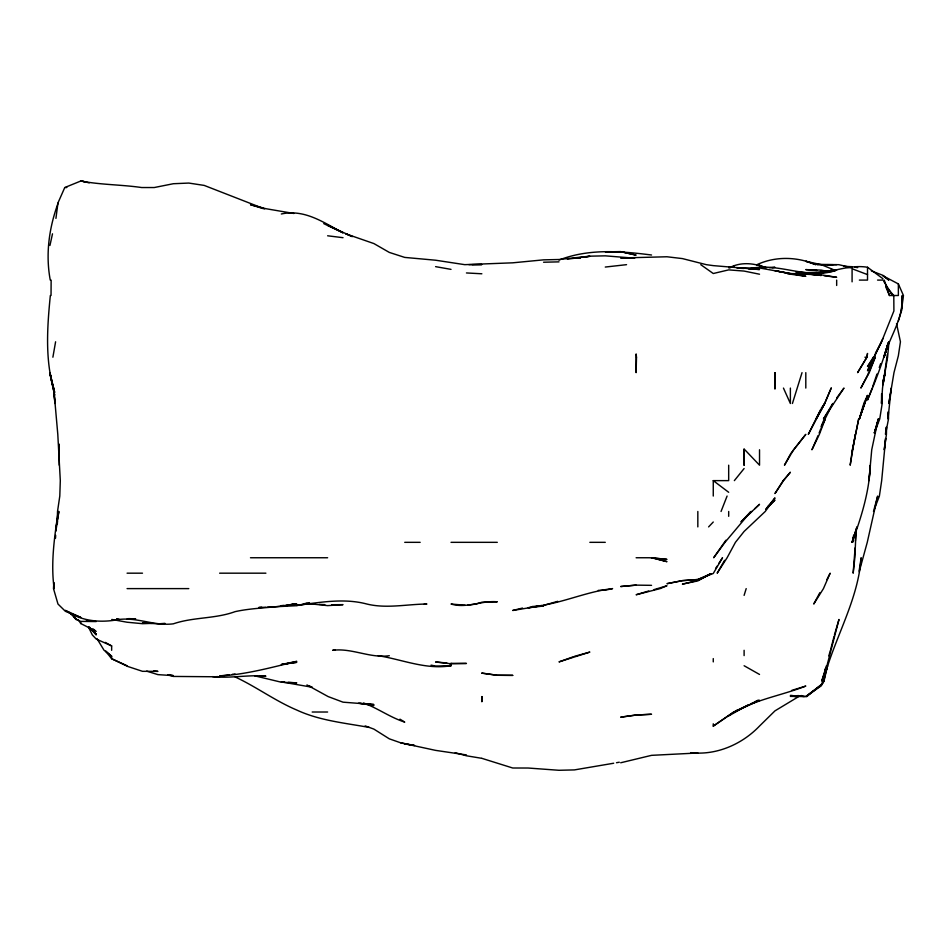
<?xml version="1.0" encoding="UTF-8"?>
<svg xmlns="http://www.w3.org/2000/svg" width="951" height="951" viewBox="0 0 951 951"><rect width="100%" height="100%" fill="white"/><g stroke="black" fill="none" stroke-linecap="round" stroke-linejoin="round"><path stroke-width="1.43" d="M728.68 516.31L728.692 511.472M51.033 295.511L51.14 280.093M881.601 393.678L881.482 403.497L882.528 388.067L887.342 354.414M886.558 427.332L886.427 434.345L884.252 449.775L885.524 438.554M888.163 411.914L887.984 418.915L891.253 388.067L888.84 403.497L893.976 372.649L898.362 355.757L900.442 341.789L896.531 323.566M57.179 524.096L57.524 511.472L59.794 496.053L60.305 480.624L57.797 434.345L53.708 388.067L54.932 403.497L53.529 388.067L49.951 372.649L54.682 395.081M54.29 582.999L54.136 588.61C50.617 562.849 54.469 536.97 58.237 511.472L57.821 517.082M855.092 547.942L853.166 573.18L854.842 557.75L856.114 529.707L855.389 540.929M55.527 538.123L55.669 535.318M898.362 321.058L901.441 310.941L902.226 295.511C903.795 317.86 889.922 336.606 883.764 357.219L888.959 341.789L887.58 357.219L882.944 384.786L885.238 372.649L882.944 381.517L885.238 372.649M53.791 582.999L53.494 588.61L57.975 604.028L65.381 611.303L80.787 617.437L65.381 610.376C81.465 621.395 100.461 623.083 119.101 619.458C137.55 617.175 154.942 626.257 173.355 623.82C193.386 616.973 215.116 618.97 235.052 611.659C254.499 607.332 274.577 608.129 294.002 604.028L281.33 606.31L296.76 604.028L288.343 604.919M50.332 295.511C47.17 327.56 44.804 361.083 54.599 392.276M887.735 347.4L887.972 343.192M57.31 524.096L57.512 521.291M58.843 449.775L59.271 444.165L59.247 465.194M886.047 427.332L885.512 434.345L888.507 418.915L888.448 411.914M885.666 438.554L881.672 480.624L879.39 496.053L873.493 511.472L877.666 496.053L867.264 542.332L859.181 571.777M55.931 218.385L57.952 202.955L64.763 187.537L80.787 181.023C100.913 184.874 121.431 184.613 141.64 187.537L154.252 187.537L173.355 183.721L188.785 183.067L204.192 185.409L264.616 208.958M901.417 310.941L903.45 295.511L898.362 283.921L882.944 275.778L888.828 280.093L882.944 275.338L871.366 270.892M852.084 451.856L858.694 418.915L852.381 449.775L850.182 465.194L855.306 434.345M853.629 535.318L852.607 542.332L853.82 535.318M866.932 357.219L867.514 353.451L866.908 357.219L857.6 372.649L866.932 357.219L864.911 357.219M859.205 570.374L861.166 557.75C858.028 601.401 833.67 639.262 823.257 681.154L827.572 665.736L823.97 681.154L821.236 685.849L809.372 694.111M52.887 357.219L55.598 341.789M824.897 671.347L825.42 668.541M853.071 538.123L852.251 542.332L856.946 526.902L852.084 542.332C861.237 517.499 869.297 491.833 870.343 465.194L868.941 480.624L871.734 449.775L878.26 418.915L874.421 432.943L879.746 418.915L882.195 403.497L881.862 393.678M49.951 245.453L52.495 233.815M830.817 648.903L834.098 636.29M834.455 634.888L838.984 619.458L826.954 665.736L821.735 681.154L826.455 665.736L823.923 681.154L821.236 685.089L805.806 696.584L821.236 684.744L822.46 682.354M863.33 404.9L859.324 418.915L867.514 395.473L863.734 403.497M888.959 341.789L884.05 357.219L888.091 343.192C882.587 362.569 875.407 381.494 867.514 400.002L872.21 388.067M888.103 343.192L884.05 357.219L888.341 343.192M828.808 655.917L830.449 650.306M874.456 432.943L878.653 418.915L874.373 432.943M58.166 202.955C49.095 227.693 45.398 254.072 50.26 280.093M802.026 372.649L792.421 403.497M744.11 595.385L746.19 588.61M872.685 386.665L876.953 374.052M864.637 403.497L859.324 418.915L867.514 395.473M879.259 367.502L880.638 363.651M873.339 357.219L867.514 366.563L873.969 357.219L881.565 341.789L893.904 310.941L893.797 295.511L886.891 287.773M721.048 511.472L727.087 496.053M819.12 433.002L820.701 428.972M823.78 420.187L821.236 426.535L832.803 403.497L823.471 418.915L843.977 388.067L836.666 397.993M873.482 357.219L867.514 370.771L882.944 338.508M818.026 435.629L811.94 449.775L819.382 434.345L825.266 418.915L821.236 427.629M820.594 409.667L808.314 434.345L824.66 403.497L831.198 388.067L824.66 403.497L816.089 418.915L824.683 403.497L821.236 408.336M826.871 579.611L830.152 573.18L823.447 588.61L813.747 604.028L819.869 592.663M875.395 353.368L881.553 341.789M790.376 454.221L784.468 465.194L793.598 449.775L805.806 434.345L791.077 453.116M451.024 663.346L449.68 665.736L451.024 665.736L451.024 663.346L466.442 663.441L451.024 663.786L435.594 661.991L446.815 662.978M724.603 560.329L717.173 573.18L727.111 557.75L735.432 542.332L744.11 531.443L765.246 511.472L774.958 497.908L765.793 509.213M715.58 568.496L717.113 566.107M718.659 563.717L722.522 557.75L713.262 573.477L697.832 579.516L682.402 580.645L666.972 583.676L682.402 580.621L697.832 579.516L710.706 573.75M725.934 540.216L713.666 557.75L724.995 542.332L750.921 511.472L741.007 521.897L751.789 511.472M734.35 480.624L744.11 468.534M708.602 526.902L713.262 522.016M765.959 509.391L774.958 500.048L767.576 506.717M754.69 508.785L759.528 504.292L744.11 518.889M821.236 684.744L806.769 696.584L790.376 695.502L804.403 696.489M713.262 726.124L733.792 712.014L713.262 726.124L713.262 723.794M728.68 715.937L747.962 705M798.65 696.584L774.958 710.872L759.528 726.041C742.053 744.336 716.258 755.593 690.818 752.657M735.087 711.3L737.667 709.874M697.832 580.395L710.706 573.833L697.832 580.906L682.402 584.14L696.429 580.728M754.393 701.957L758.244 700.126M750.529 703.811L759.528 700.316L734.184 712.014C756.556 699.342 782.079 695.3 805.806 686.063L791.779 690.39M729.964 267.493C741.007 261.822 753.965 263.035 765.139 267.576L759.528 266.292L765.139 267.897M797.509 695.585L794.739 696.584L801.657 695.573M573.144 656.82L558.998 661.896L589.846 652.089L574.428 656.356M557.726 601.317L543.568 605.395L512.72 610.471L522.539 608.058M648.737 590.975L636.124 594.755L660.137 588.61L666.972 585.757L654.05 589.62M558.998 260.063C588.717 248.437 620.694 251.088 651.542 255.011M756.96 264.663C775.576 256.092 797.045 256.627 815.78 264.663L805.806 261.299L821.236 264.651L835.382 270.453M730.071 267.6L734.267 266.494M309.467 602.625L296.76 605.692L267.302 607.154M620.694 762.773L651.542 755.344L697.832 752.99M734.267 266.339L728.68 267.683L734.291 266.577M543.568 605.145C567.081 601.044 588.883 591.272 612.587 588.61L605.276 590.179L598.262 590.381M728.68 267.504L734.291 266.47M613.692 763.237L574.428 769.906L558.998 770.286L528.138 768.028L512.72 768.004L481.86 758.339M616.486 762.726L619.291 762.226M542.165 605.383L528.138 607.737L543.568 606.025L540.762 606.132M307.102 604.028L296.76 605.371C319.857 602.411 343.989 597.917 366.848 604.028C386.534 608.854 406.957 604.182 426.916 604.028L424.217 604.099M567.414 259.147L589.846 256.294L582.832 257.305M577.233 258.113L580.027 257.709M749.721 268.705C778.857 261.834 807.756 280.581 836.666 270.132L821.236 272.794L833.861 270.952L810.014 273.472M335.239 649.937L332.648 650.306C351.906 647.786 370.022 658.496 389.316 655.726M467.833 605.145L476.166 604.028L481.86 602.221L497.29 601.805C481.539 600.295 466.798 608.747 451.024 604.028L465.039 605.216M772.153 267.671L774.958 267.302L769.347 267.718M282.732 664.167L296.76 662.324L281.33 664.487L296.76 661.373C271.297 667.459 245.94 674.556 219.622 675.995L229.441 674.711M232.246 674.342L235.052 673.974M828.25 271.808L805.806 272.652L795.987 271.808M831.055 271.475L833.861 271.142M605.276 267.053L626.543 264.663M753.917 268.717L758.125 268.241M281.33 605.668L284.135 605.371M636.124 585.115L620.694 586.529L636.124 585.127L651.542 585.34M798.792 695.597L790.376 696.37L804.403 696.572M258.898 607.427L261.691 607.178M352.108 236.549L345.76 233.815L373.886 243.563L389.316 252.419L404.734 257.412L435.594 260.217L464.754 264.663L512.72 262.821L543.568 259.849L558.998 259.504L589.846 256.176L605.276 255.843L634.721 258.208M164.939 623.345L157.925 623.88L142.495 622.762L152.315 623.024M258.898 607.606L265.9 607.202M817.111 264.39L833.064 264.663M574.428 258.208L580.027 257.971M532.346 606.488L537.957 606.251M135.482 618.685L127.077 619.03L135.482 619.03M281.33 213.987C304.593 208.875 323.827 222.593 343.026 232.864L323.756 223.628M744.11 268.455L737.096 268.182L759.528 267.98L805.806 276.289L787.571 273.793M152.315 623.369L142.495 623.69L127.077 622.227L111.802 619.458M543.568 262.226L558.998 261.858M826.752 264.663L838.746 264.663L852.084 267.802M833.861 270.762L821.236 270.976L824.042 271.439M575.83 258.185L580.027 258.137M472.183 264.663L481.86 264.568L468.95 264.663M331.816 604.717L343.026 604.658L327.62 605.621L306.579 603.421M65.381 187.537L66.808 187.537M817.111 264.663L836.666 264.663M859.359 280.093L867.514 280.093L867.514 267.255C846.497 263.819 826.847 275.374 805.806 273.46L821.236 273.092L805.806 273.103L795.987 271.962M877.559 280.093L882.944 280.093M885.654 286.513L889.458 295.511L898.362 295.511L898.362 283.921M713.262 496.053L713.262 480.624L728.68 480.624L728.68 465.194M404.734 542.332L420.164 542.332M451.024 542.332L497.29 542.332M589.846 542.332L605.276 542.332M250.482 557.75L327.62 557.75M636.124 557.75L649.39 557.75L666.972 559.39L651.542 557.75L666.972 561.672L652.493 557.75M127.077 573.18L142.495 573.18M219.622 573.18L265.9 573.18M127.077 588.61L188.785 588.61M304.142 604.028L314.995 604.206M312.19 712.014L327.62 712.014M790.376 273.615L821.236 274.875L836.666 277.276L824.042 275.731M96.217 621.562L80.787 621.383L75.914 619.458L74.154 617.235M629.11 258.185L620.694 257.983L666.972 256.77L682.402 258.589L706.32 264.663L713.262 265.626L759.528 269.513L748.318 268.824M128.48 618.625L135.482 618.828M319.203 604.384L324.814 604.622M843.668 266.339L852.084 266.696M466.442 272.949L481.86 273.781M284.135 682.069L281.33 681.891L312.19 687.24L309.562 686.028M288.343 682.342L296.76 682.877L281.33 682.224L254.69 675.816M260.289 675.733L265.9 676.185C248.128 674.532 230.273 678.61 212.608 676.625M817.028 270.512L805.806 269.608L821.236 270.12L828.25 271.641M216.816 676.589L219.622 676.803L173.355 676.434L167.745 674.794M846.473 267.338L850.681 267.683M359.858 703.312L373.886 704.548L343.026 702.171L328.154 696.584L306.947 684.934M86.398 620.575L89.204 620.86M153.717 670.93L157.925 671.358L142.495 671.323L127.077 666.235M327.62 235.789L343.026 237.691M304.891 603.469L308.956 604.028L306.246 603.516M466.442 754.928L435.594 750.375L400.823 742.862L389.316 738.832L373.886 729.108L365.16 725.898M378.094 655.679C402.404 659.507 425.822 669.932 451.024 665.736L435.594 666.057L431.065 665.141M358.456 703.193L373.886 705.523L369.677 704.251M404.734 743.932L414.553 745.477L400.823 742.862M481.586 758.292L466.442 755.783L455.22 752.74M854.89 267.172L857.695 267.647M435.594 266.649L451.024 269.371M293.954 213.488L265.9 208.697L250.482 204.703L263.094 208.566M369.178 727.432C344.785 722.974 319.536 720.632 296.76 710.04C275.136 700.887 256.247 686.753 235.052 676.898M759.528 274.221L744.11 271.071L728.68 269.882L713.262 273.519L700.756 264.663M84.996 182.021L80.787 180.714L89.204 182.889M169.147 674.628L173.355 675.638L157.925 674.628L146.704 671.133M756.604 264.663L766.542 267.671M831.055 269.323L835.263 270.56M759.528 265.769L765.139 267.564M867.514 274.613L852.084 268.753L852.084 281.841M363.603 702.991C377.832 708.269 390.207 717.446 404.734 722.106L399.991 719.17M352.322 236.549L327.62 225.375M111.647 650.306L111.647 645.943L96.217 639.048L92.295 634.888L88.514 627.173M127.077 665.736L111.647 658.734L105.787 651.364M126.221 665.736L111.647 658.734L111.647 656.249L105.906 651.162M78.077 619.458L80.787 623.547L96.217 631.381M105.216 642.377L111.647 645.943M744.11 665.736L759.528 674.449M867.514 267.255L882.944 278.726M713.262 480.624L728.68 492.297M92.913 628.825L95.124 630.525M111.647 656.249L104.075 650.306L96.931 638.573M89.025 627.387L96.217 634.329L89.204 626.887M69.364 612.432L76.353 619.458L74.523 617.235M744.847 449.775L759.528 465.194L759.528 449.775M89.667 627.684L96.217 634.888L94.458 632.51M886.487 287.773L888.258 289.984M890.921 293.3L892.692 295.511L883.693 281.27M783.446 388.067L790.376 403.497L790.376 388.067M884.275 280.093L889.458 295.511M54.671 392.276L49.951 373.802L54.587 395.081M836.666 280.105L836.666 285.466M805.806 372.649L805.806 388.067M744.11 650.306L744.11 655.596M713.262 658.591L713.262 661.896M697.832 511.472L697.832 526.902M80.787 622.002L80.787 623.547M481.955 696.584L481.86 701.6L481.955 696.584M774.958 372.649L774.958 388.816L774.958 372.649M636.492 357.219L636.124 372.649L636.124 353.938L636.492 357.219M56.073 526.902L55.871 531.11L58.879 511.472L56.073 526.902M744.11 449.098L744.11 465.194L744.11 449.098M875.229 357.219L869.25 372.649L860.881 388.067L867.514 375.288L875.229 357.219M783.172 480.624L774.958 493.557L783.517 480.624L790.376 472.219L783.172 480.624M759.528 264.663L756.723 265.258L759.528 264.663M636.124 715.021L620.694 717.161L636.124 715.033L651.542 714.26L636.124 715.021M620.694 251.635L605.276 251.801L620.694 251.67L636.124 255.13L620.694 251.635M805.806 273.626L790.376 273.65L774.958 270.702L790.376 273.757L805.806 273.757L821.236 275.457L805.806 273.626M512.72 675.376L497.29 675.281L481.86 673.13L497.29 675.281L512.72 675.376M119.125 619.458L116.64 619.101L119.125 619.458"/></g></svg>
